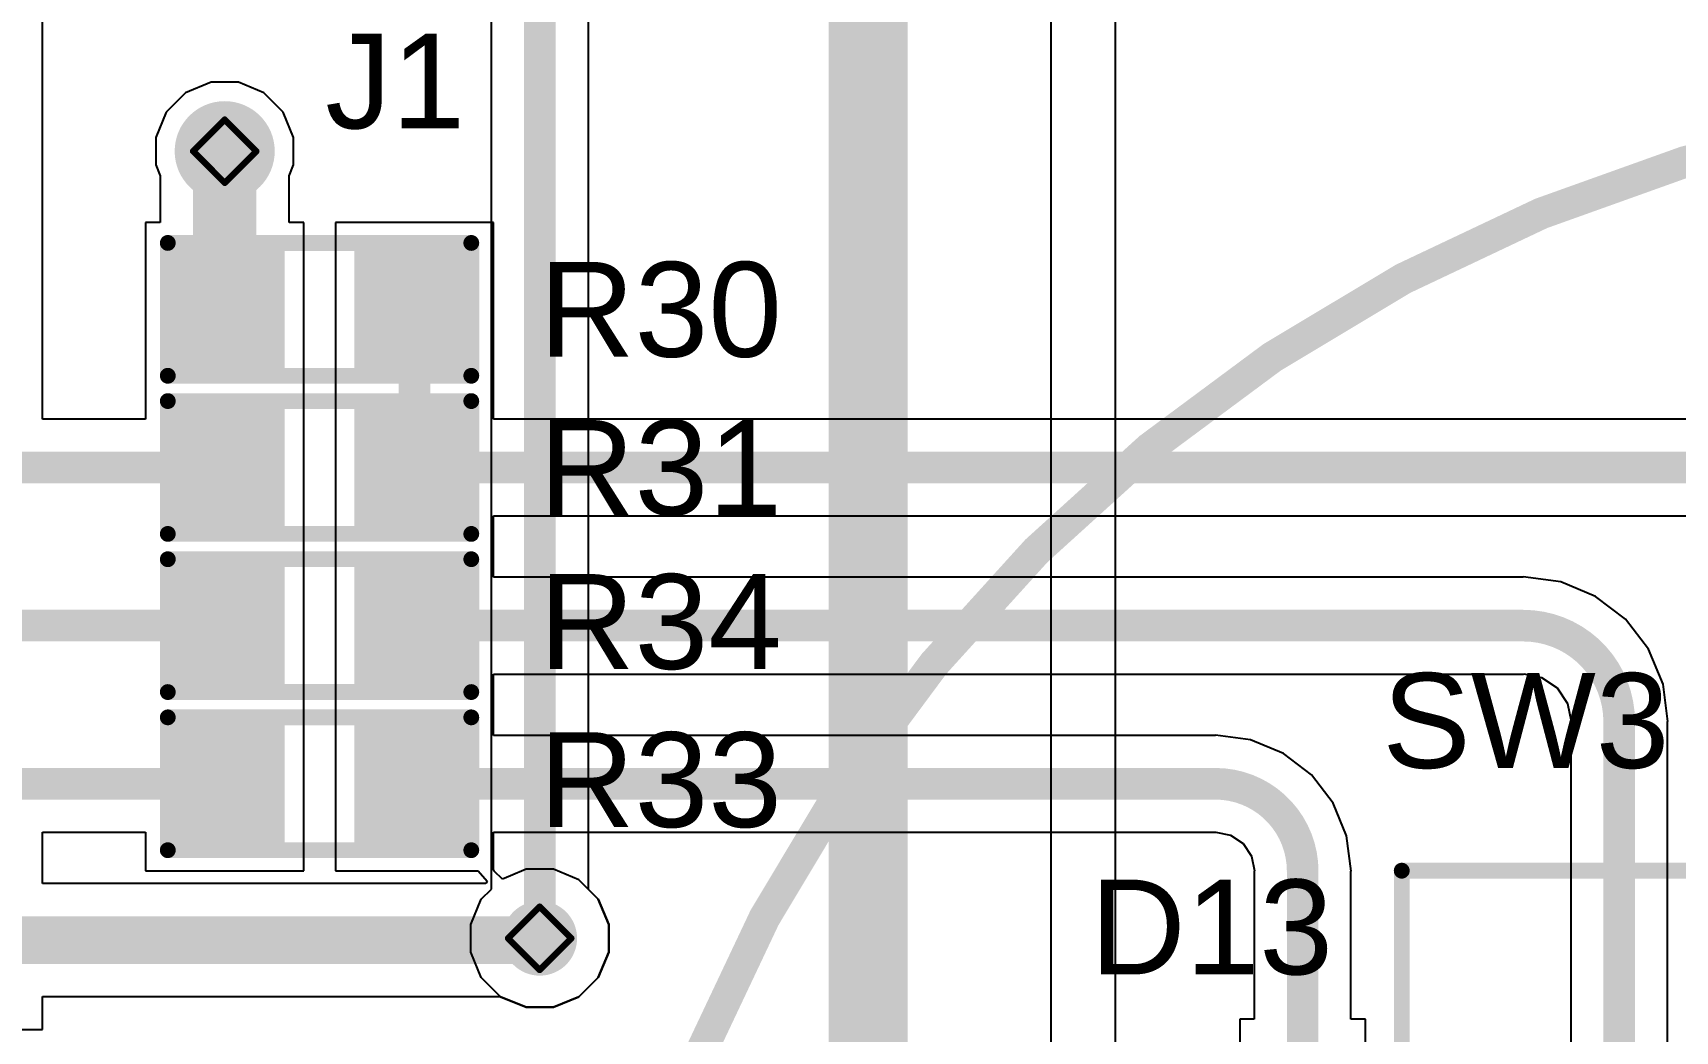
# Model space of a CAD drawing. Header units: inches. Extents: x -4 to 238, y -5 to 115.
# Drawn here: x 60.7 to 73.89, y 30.72 to 38.74 of the extents above; entities that cross this region are included whole.
import ezdxf

# ---------------------------------------------------------------- set-up
doc = ezdxf.new("R2010")
doc.units = ezdxf.units.IN
for name, color, linetype in [('Bottom Layer', 5, 'Continuous'), ('Bottom Solder', 6, 'Continuous'), ('Drill Drawing', 1, 'Continuous'), ('Mechanical 13', 56, 'Continuous'), ('Top Layer', 1, 'Continuous'), ('Top Overlay', 2, 'Continuous'), ('Top Paste', 8, 'Continuous'), ('Top Solder', 216, 'Continuous'), ('Via Holes', 16, 'Continuous')]:
    doc.layers.add(name, color=color, linetype=linetype)
doc.styles.add('Arial', font='', dxfattribs={"height": 0.2})
doc.styles.get('Arial').set_extended_font_data('Arial')

# ---------------------------------------------------------------- blocks, each defined once
blk = doc.blocks.new('R___0603_1')
at = {"layer": 'Top Layer'}
for points in [[(-0.381, 0.4445), (-0.381, -0.4445), (-1.143, -0.4445), (-1.143, 0.4445)], [(1.143, 0.4445), (1.143, -0.4445), (0.381, -0.4445), (0.381, 0.4445)]]:
    blk.add_hatch(color=1, dxfattribs=at).paths.add_polyline_path(points)
at = {"layer": 'Top Paste'}
for points in [[(-0.381, 0.4445), (-0.381, -0.4445), (-1.143, -0.4445), (-1.143, 0.4445)], [(1.143, 0.4445), (1.143, -0.4445), (0.381, -0.4445), (0.381, 0.4445)]]:
    blk.add_hatch(color=8, dxfattribs=at).paths.add_polyline_path(points)
at = {"layer": 'Top Solder'}
for points in [[(-0.2794, 0.5461), (-0.2794, -0.5461), (-1.2446, -0.5461), (-1.2446, 0.5461)], [(1.2446, 0.5461), (1.2446, -0.5461), (0.2794, -0.5461), (0.2794, 0.5461)]]:
    blk.add_hatch(color=216, dxfattribs=at).paths.add_polyline_path(points)
at = {"layer": 'Top Overlay'}
for points in [[(-1.2192, -0.5334, 0.127, 0.127, 0), (-1.2192, 0.5334, 0.127, 0.127, 0)], [(-1.2192, 0.5334, 0.127, 0.127, 0), (1.2192, 0.5334, 0.127, 0.127, 0)], [(1.2192, -0.5334, 0.127, 0.127, 0), (1.2192, 0.5334, 0.127, 0.127, 0)], [(-1.2192, -0.5334, 0.127, 0.127, 0), (1.2192, -0.5334, 0.127, 0.127, 0)]]:
    blk.add_lwpolyline(points, format="xyseb", dxfattribs=at)
for points in [[(-1.25095, 0.5334, 0.0635, 0.0635, 1), (-1.18745, 0.5334, 0.0635, 0.0635, 1)], [(-1.25095, 0.5334, 0.0635, 0.0635, 1), (-1.18745, 0.5334, 0.0635, 0.0635, 1)], [(1.18745, 0.5334, 0.0635, 0.0635, 1), (1.25095, 0.5334, 0.0635, 0.0635, 1)], [(1.18745, 0.5334, 0.0635, 0.0635, 1), (1.25095, 0.5334, 0.0635, 0.0635, 1)], [(-1.25095, -0.5334, 0.0635, 0.0635, 1), (-1.18745, -0.5334, 0.0635, 0.0635, 1)], [(-1.25095, -0.5334, 0.0635, 0.0635, 1), (-1.18745, -0.5334, 0.0635, 0.0635, 1)], [(1.18745, -0.5334, 0.0635, 0.0635, 1), (1.25095, -0.5334, 0.0635, 0.0635, 1)], [(1.18745, -0.5334, 0.0635, 0.0635, 1), (1.25095, -0.5334, 0.0635, 0.0635, 1)]]:
    blk.add_lwpolyline(points, format="xyseb", close=True, dxfattribs=at)
blk = doc.blocks.new('R___0603_2')
at = {"layer": 'Top Layer'}
for points in [[(-0.381, 0.4445), (-0.381, -0.4445), (-1.143, -0.4445), (-1.143, 0.4445)], [(1.143, 0.4445), (1.143, -0.4445), (0.381, -0.4445), (0.381, 0.4445)]]:
    blk.add_hatch(color=1, dxfattribs=at).paths.add_polyline_path(points)
at = {"layer": 'Top Paste'}
for points in [[(-0.381, 0.4445), (-0.381, -0.4445), (-1.143, -0.4445), (-1.143, 0.4445)], [(1.143, 0.4445), (1.143, -0.4445), (0.381, -0.4445), (0.381, 0.4445)]]:
    blk.add_hatch(color=8, dxfattribs=at).paths.add_polyline_path(points)
at = {"layer": 'Top Solder'}
for points in [[(-0.2794, 0.5461), (-0.2794, -0.5461), (-1.2446, -0.5461), (-1.2446, 0.5461)], [(1.2446, 0.5461), (1.2446, -0.5461), (0.2794, -0.5461), (0.2794, 0.5461)]]:
    blk.add_hatch(color=216, dxfattribs=at).paths.add_polyline_path(points)
at = {"layer": 'Top Overlay'}
for points in [[(-1.2192, -0.5334, 0.127, 0.127, 0), (-1.2192, 0.5334, 0.127, 0.127, 0)], [(-1.2192, 0.5334, 0.127, 0.127, 0), (1.2192, 0.5334, 0.127, 0.127, 0)], [(1.2192, -0.5334, 0.127, 0.127, 0), (1.2192, 0.5334, 0.127, 0.127, 0)], [(-1.2192, -0.5334, 0.127, 0.127, 0), (1.2192, -0.5334, 0.127, 0.127, 0)]]:
    blk.add_lwpolyline(points, format="xyseb", dxfattribs=at)
for points in [[(-1.25095, 0.5334, 0.0635, 0.0635, 1), (-1.18745, 0.5334, 0.0635, 0.0635, 1)], [(-1.25095, 0.5334, 0.0635, 0.0635, 1), (-1.18745, 0.5334, 0.0635, 0.0635, 1)], [(1.18745, 0.5334, 0.0635, 0.0635, 1), (1.25095, 0.5334, 0.0635, 0.0635, 1)], [(1.18745, 0.5334, 0.0635, 0.0635, 1), (1.25095, 0.5334, 0.0635, 0.0635, 1)], [(-1.25095, -0.5334, 0.0635, 0.0635, 1), (-1.18745, -0.5334, 0.0635, 0.0635, 1)], [(-1.25095, -0.5334, 0.0635, 0.0635, 1), (-1.18745, -0.5334, 0.0635, 0.0635, 1)], [(1.18745, -0.5334, 0.0635, 0.0635, 1), (1.25095, -0.5334, 0.0635, 0.0635, 1)], [(1.18745, -0.5334, 0.0635, 0.0635, 1), (1.25095, -0.5334, 0.0635, 0.0635, 1)]]:
    blk.add_lwpolyline(points, format="xyseb", close=True, dxfattribs=at)
blk = doc.blocks.new('R___0603_4')
at = {"layer": 'Top Layer'}
for points in [[(-0.381, 0.4445), (-0.381, -0.4445), (-1.143, -0.4445), (-1.143, 0.4445)], [(1.143, 0.4445), (1.143, -0.4445), (0.381, -0.4445), (0.381, 0.4445)]]:
    blk.add_hatch(color=1, dxfattribs=at).paths.add_polyline_path(points)
at = {"layer": 'Top Paste'}
for points in [[(-0.381, 0.4445), (-0.381, -0.4445), (-1.143, -0.4445), (-1.143, 0.4445)], [(1.143, 0.4445), (1.143, -0.4445), (0.381, -0.4445), (0.381, 0.4445)]]:
    blk.add_hatch(color=8, dxfattribs=at).paths.add_polyline_path(points)
at = {"layer": 'Top Solder'}
for points in [[(-0.2794, 0.5461), (-0.2794, -0.5461), (-1.2446, -0.5461), (-1.2446, 0.5461)], [(1.2446, 0.5461), (1.2446, -0.5461), (0.2794, -0.5461), (0.2794, 0.5461)]]:
    blk.add_hatch(color=216, dxfattribs=at).paths.add_polyline_path(points)
at = {"layer": 'Top Overlay'}
for points in [[(-1.2192, -0.5334, 0.127, 0.127, 0), (-1.2192, 0.5334, 0.127, 0.127, 0)], [(-1.2192, 0.5334, 0.127, 0.127, 0), (1.2192, 0.5334, 0.127, 0.127, 0)], [(1.2192, -0.5334, 0.127, 0.127, 0), (1.2192, 0.5334, 0.127, 0.127, 0)], [(-1.2192, -0.5334, 0.127, 0.127, 0), (1.2192, -0.5334, 0.127, 0.127, 0)]]:
    blk.add_lwpolyline(points, format="xyseb", dxfattribs=at)
for points in [[(-1.25095, 0.5334, 0.0635, 0.0635, 1), (-1.18745, 0.5334, 0.0635, 0.0635, 1)], [(-1.25095, 0.5334, 0.0635, 0.0635, 1), (-1.18745, 0.5334, 0.0635, 0.0635, 1)], [(1.18745, 0.5334, 0.0635, 0.0635, 1), (1.25095, 0.5334, 0.0635, 0.0635, 1)], [(1.18745, 0.5334, 0.0635, 0.0635, 1), (1.25095, 0.5334, 0.0635, 0.0635, 1)], [(-1.25095, -0.5334, 0.0635, 0.0635, 1), (-1.18745, -0.5334, 0.0635, 0.0635, 1)], [(-1.25095, -0.5334, 0.0635, 0.0635, 1), (-1.18745, -0.5334, 0.0635, 0.0635, 1)], [(1.18745, -0.5334, 0.0635, 0.0635, 1), (1.25095, -0.5334, 0.0635, 0.0635, 1)], [(1.18745, -0.5334, 0.0635, 0.0635, 1), (1.25095, -0.5334, 0.0635, 0.0635, 1)]]:
    blk.add_lwpolyline(points, format="xyseb", close=True, dxfattribs=at)
blk = doc.blocks.new('R___0603_7')
at = {"layer": 'Top Layer'}
for points in [[(-0.381, 0.4445), (-0.381, -0.4445), (-1.143, -0.4445), (-1.143, 0.4445)], [(1.143, 0.4445), (1.143, -0.4445), (0.381, -0.4445), (0.381, 0.4445)]]:
    blk.add_hatch(color=1, dxfattribs=at).paths.add_polyline_path(points)
at = {"layer": 'Top Paste'}
for points in [[(-0.381, 0.4445), (-0.381, -0.4445), (-1.143, -0.4445), (-1.143, 0.4445)], [(1.143, 0.4445), (1.143, -0.4445), (0.381, -0.4445), (0.381, 0.4445)]]:
    blk.add_hatch(color=8, dxfattribs=at).paths.add_polyline_path(points)
at = {"layer": 'Top Solder'}
for points in [[(-0.2794, 0.5461), (-0.2794, -0.5461), (-1.2446, -0.5461), (-1.2446, 0.5461)], [(1.2446, 0.5461), (1.2446, -0.5461), (0.2794, -0.5461), (0.2794, 0.5461)]]:
    blk.add_hatch(color=216, dxfattribs=at).paths.add_polyline_path(points)
at = {"layer": 'Top Overlay'}
for points in [[(-1.2192, 0.5334, 0.127, 0.127, 0), (1.2192, 0.5334, 0.127, 0.127, 0)], [(-1.2192, -0.5334, 0.127, 0.127, 0), (-1.2192, 0.5334, 0.127, 0.127, 0)], [(1.2192, -0.5334, 0.127, 0.127, 0), (1.2192, 0.5334, 0.127, 0.127, 0)], [(-1.2192, -0.5334, 0.127, 0.127, 0), (1.2192, -0.5334, 0.127, 0.127, 0)]]:
    blk.add_lwpolyline(points, format="xyseb", dxfattribs=at)
for points in [[(-1.25095, 0.5334, 0.0635, 0.0635, 1), (-1.18745, 0.5334, 0.0635, 0.0635, 1)], [(-1.25095, 0.5334, 0.0635, 0.0635, 1), (-1.18745, 0.5334, 0.0635, 0.0635, 1)], [(1.18745, 0.5334, 0.0635, 0.0635, 1), (1.25095, 0.5334, 0.0635, 0.0635, 1)], [(1.18745, 0.5334, 0.0635, 0.0635, 1), (1.25095, 0.5334, 0.0635, 0.0635, 1)], [(-1.25095, -0.5334, 0.0635, 0.0635, 1), (-1.18745, -0.5334, 0.0635, 0.0635, 1)], [(-1.25095, -0.5334, 0.0635, 0.0635, 1), (-1.18745, -0.5334, 0.0635, 0.0635, 1)], [(1.18745, -0.5334, 0.0635, 0.0635, 1), (1.25095, -0.5334, 0.0635, 0.0635, 1)], [(1.18745, -0.5334, 0.0635, 0.0635, 1), (1.25095, -0.5334, 0.0635, 0.0635, 1)]]:
    blk.add_lwpolyline(points, format="xyseb", close=True, dxfattribs=at)
blk = doc.blocks.new('PEC11R_4215F_S0024_20')
at = {"layer": 'Top Overlay'}
for points in [[(-6.25, -6.7, 0.127, 0.127, 0), (-6.25, -3.4, 0.127, 0.127, 0)], [(-3.7, -6.7, 0.127, 0.127, 0), (-6.25, -6.7, 0.127, 0.127, 0)]]:
    blk.add_lwpolyline(points, format="xyseb", dxfattribs=at)
blk.add_lwpolyline([(-6.282, -6.7, 0.0635, 0.0635, 1), (-6.218, -6.7, 0.0635, 0.0635, 1)], format="xyseb", close=True, dxfattribs=at)
blk.add_lwpolyline([(-6.282, -6.7, 0.0635, 0.0635, 1), (-6.218, -6.7, 0.0635, 0.0635, 1)], format="xyseb", close=True, dxfattribs=at)

msp = doc.modelspace()

# ---------------------------------------------------------------- hatches: boundary and pattern name
at = {"layer": 'Bottom Layer'}
h = msp.add_hatch(color=5, dxfattribs=at)
edge = h.paths.add_edge_path()
edge.add_arc((62.239, 37.788), 0.3, 0, 360)
h = msp.add_hatch(color=5, dxfattribs=at)
edge = h.paths.add_edge_path()
edge.add_arc((64.77, 31.467), 0.3, 0, 360)
at = {"layer": 'Bottom Solder'}
h = msp.add_hatch(color=6, dxfattribs=at)
edge = h.paths.add_edge_path()
edge.add_arc((62.239, 37.788), 0.402, 0, 360)
at = {"layer": 'Top Layer'}
h = msp.add_hatch(color=1, dxfattribs=at)
edge = h.paths.add_edge_path()
edge.add_arc((62.239, 37.788), 0.3, 0, 360)
h = msp.add_hatch(color=1, dxfattribs=at)
edge = h.paths.add_edge_path()
edge.add_arc((64.77, 31.467), 0.3, 0, 360)
at = {"layer": 'Top Solder'}
h = msp.add_hatch(color=216, dxfattribs=at)
edge = h.paths.add_edge_path()
edge.add_arc((62.239, 37.788), 0.402, 0, 360)
at = {"layer": 'Via Holes'}
h = msp.add_hatch(color=7, dxfattribs=at)
edge = h.paths.add_edge_path()
edge.add_arc((62.239, 37.788), 0.15, 0, 360)
h = msp.add_hatch(color=7, dxfattribs=at)
edge = h.paths.add_edge_path()
edge.add_arc((64.77, 31.467), 0.15, 0, 360)

# ---------------------------------------------------------------- linework, layer by layer
at = {"layer": 'Bottom Layer'}
for p, q in [((68.879, 13.36), (68.879, 44.041)), ((69.397, 13.373), (69.397, 44.041)), ((65.158, 41.615), (65.158, 31.862)), ((64.382, 31.862), (64.382, 40.444)), ((64.3, 31.781), (64.382, 31.862)), ((65.158, 31.862), (65.24, 31.781)), ((64.216, 31.577), (64.3, 31.781)), ((65.24, 31.781), (65.324, 31.577)), ((64.216, 31.357), (64.216, 31.577)), ((65.324, 31.577), (65.324, 31.357)), ((64.3, 31.153), (64.216, 31.357)), ((65.324, 31.357), (65.24, 31.153)), ((64.456, 30.997), (64.3, 31.153)), ((65.24, 31.153), (65.084, 30.997)), ((64.66, 30.913), (64.456, 30.997)), ((64.88, 30.913), (64.66, 30.913)), ((65.084, 30.997), (64.88, 30.913))]:
    msp.add_line(p, q, dxfattribs=at)
for points in [[(67.41, 29.591, 0.635, 0.635, 0), (67.41, 43.508, 0.635, 0.635, 0)], [(64.77, 31.467, 0.254, 0.254, 0), (64.77, 42.01, 0.254, 0.254, 0)]]:
    msp.add_lwpolyline(points, format="xyseb", dxfattribs=at)
msp.add_lwpolyline([(64.706, 31.467, 0.127, 0.127, 1), (64.834, 31.467, 0.127, 0.127, 1)], format="xyseb", close=True, dxfattribs=at)
at = {"layer": 'Drill Drawing'}
for points in [[(61.985, 37.788, 0.0508, 0.0508, 0), (62.239, 38.042, 0.0508, 0.0508, 0)], [(62.239, 38.042, 0.0508, 0.0508, 0), (62.493, 37.788, 0.0508, 0.0508, 0)], [(61.985, 37.788, 0.0508, 0.0508, 0), (62.239, 37.534, 0.0508, 0.0508, 0)], [(62.239, 37.534, 0.0508, 0.0508, 0), (62.493, 37.788, 0.0508, 0.0508, 0)], [(64.516, 31.467, 0.0508, 0.0508, 0), (64.77, 31.721, 0.0508, 0.0508, 0)], [(64.77, 31.721, 0.0508, 0.0508, 0), (65.024, 31.467, 0.0508, 0.0508, 0)], [(64.516, 31.467, 0.0508, 0.0508, 0), (64.77, 31.213, 0.0508, 0.0508, 0)], [(64.77, 31.213, 0.0508, 0.0508, 0), (65.024, 31.467, 0.0508, 0.0508, 0)]]:
    msp.add_lwpolyline(points, format="xyseb", dxfattribs=at)
for points in [[(62.226, 38.042, 0.0254, 0.0254, 1), (62.252, 38.042, 0.0254, 0.0254, 1)], [(62.226, 38.042, 0.0254, 0.0254, 1), (62.252, 38.042, 0.0254, 0.0254, 1)], [(61.972, 37.788, 0.0254, 0.0254, 1), (61.998, 37.788, 0.0254, 0.0254, 1)], [(61.972, 37.788, 0.0254, 0.0254, 1), (61.998, 37.788, 0.0254, 0.0254, 1)], [(62.48, 37.788, 0.0254, 0.0254, 1), (62.506, 37.788, 0.0254, 0.0254, 1)], [(62.48, 37.788, 0.0254, 0.0254, 1), (62.506, 37.788, 0.0254, 0.0254, 1)], [(62.226, 37.534, 0.0254, 0.0254, 1), (62.252, 37.534, 0.0254, 0.0254, 1)], [(62.226, 37.534, 0.0254, 0.0254, 1), (62.252, 37.534, 0.0254, 0.0254, 1)], [(64.757, 31.721, 0.0254, 0.0254, 1), (64.783, 31.721, 0.0254, 0.0254, 1)], [(64.757, 31.721, 0.0254, 0.0254, 1), (64.783, 31.721, 0.0254, 0.0254, 1)], [(64.503, 31.467, 0.0254, 0.0254, 1), (64.529, 31.467, 0.0254, 0.0254, 1)], [(64.503, 31.467, 0.0254, 0.0254, 1), (64.529, 31.467, 0.0254, 0.0254, 1)], [(65.011, 31.467, 0.0254, 0.0254, 1), (65.037, 31.467, 0.0254, 0.0254, 1)], [(65.011, 31.467, 0.0254, 0.0254, 1), (65.037, 31.467, 0.0254, 0.0254, 1)], [(64.757, 31.213, 0.0254, 0.0254, 1), (64.783, 31.213, 0.0254, 0.0254, 1)], [(64.757, 31.213, 0.0254, 0.0254, 1), (64.783, 31.213, 0.0254, 0.0254, 1)]]:
    msp.add_lwpolyline(points, format="xyseb", close=True, dxfattribs=at)
at = {"layer": 'Mechanical 13'}
msp.add_lwpolyline([(90.1, 25.74, 0.254, 0.254, 1), (65.1, 25.74, 0.254, 0.254, 1)], format="xyseb", close=True, dxfattribs=at)
at = {"layer": 'Top Layer'}
for p, q in [((60.774, 38.354), (60.774, 39.624)), ((60.774, 37.084), (60.774, 38.354)), ((62.129, 38.342), (61.925, 38.258)), ((62.349, 38.342), (62.129, 38.342)), ((62.553, 38.258), (62.349, 38.342)), ((61.925, 38.258), (61.77, 38.102)), ((62.709, 38.102), (62.553, 38.258)), ((61.77, 38.102), (61.685, 37.898)), ((62.793, 37.898), (62.709, 38.102)), ((61.685, 37.898), (61.685, 37.678)), ((62.793, 37.678), (62.793, 37.898)), ((61.685, 37.678), (61.721, 37.591)), ((62.757, 37.591), (62.793, 37.678)), ((61.721, 37.591), (61.721, 37.216)), ((62.757, 37.216), (62.757, 37.591)), ((61.721, 37.216), (61.604, 37.216)), ((61.604, 37.216), (61.604, 35.636)), ((62.874, 37.216), (62.757, 37.216)), ((62.874, 35.819), (62.874, 37.216)), ((64.398, 37.216), (63.128, 37.216)), ((63.128, 37.216), (63.128, 35.819)), ((64.398, 35.636), (64.398, 37.216)), ((60.774, 35.814), (60.774, 37.084)), ((60.774, 35.636), (60.774, 35.814)), ((60.774, 35.814), (60.774, 35.814)), ((62.874, 34.549), (62.874, 35.819)), ((63.128, 35.819), (63.128, 34.549)), ((61.604, 35.636), (60.774, 35.636)), ((89.939, 35.636), (64.398, 35.636)), ((64.398, 34.366), (64.398, 34.859)), ((64.398, 34.859), (89.939, 34.859)), ((62.874, 33.279), (62.874, 34.549)), ((63.128, 34.549), (63.128, 33.279)), ((72.672, 34.366), (64.398, 34.366)), ((72.973, 34.329), (72.672, 34.369)), ((72.672, 34.369), (72.672, 34.366)), ((73.253, 34.213), (72.973, 34.329)), ((73.494, 34.029), (73.253, 34.213)), ((73.679, 33.788), (73.494, 34.029)), ((73.795, 33.508), (73.679, 33.788)), ((64.398, 33.096), (64.398, 33.589)), ((64.398, 33.589), (72.672, 33.589)), ((72.672, 33.589), (72.678, 33.591)), ((72.678, 33.591), (72.82, 33.562)), ((72.82, 33.562), (72.944, 33.479)), ((72.944, 33.479), (73.028, 33.354)), ((73.834, 33.207), (73.795, 33.508)), ((62.874, 32.009), (62.874, 33.279)), ((63.128, 33.279), (63.128, 32.009)), ((73.028, 33.354), (73.056, 33.212)), ((73.056, 33.212), (73.055, 33.207)), ((73.055, 33.207), (73.055, 22.288)), ((73.832, 22.288), (73.832, 33.207)), ((73.832, 33.207), (73.834, 33.207)), ((70.199, 33.096), (64.398, 33.096)), ((70.482, 33.061), (70.199, 33.098)), ((70.199, 33.098), (70.199, 33.096)), ((70.745, 32.952), (70.482, 33.061)), ((70.971, 32.779), (70.745, 32.952)), ((71.144, 32.553), (70.971, 32.779)), ((71.253, 32.29), (71.144, 32.553)), ((60.774, 31.906), (60.774, 32.319)), ((60.774, 32.319), (61.604, 32.319)), ((61.604, 32.319), (61.604, 32.009)), ((64.398, 32.105), (64.398, 32.319)), ((64.398, 32.319), (70.199, 32.319)), ((70.199, 32.319), (70.201, 32.32)), ((70.201, 32.32), (70.319, 32.296)), ((70.319, 32.296), (70.421, 32.229)), ((70.421, 32.229), (70.488, 32.127)), ((71.29, 32.007), (71.253, 32.29)), ((64.398, 32.014), (64.398, 32.105)), ((70.488, 32.127), (70.512, 32.009)), ((61.604, 32.009), (62.874, 32.009)), ((63.128, 32.009), (64.276, 32.009)), ((64.276, 32.009), (64.347, 31.925)), ((64.405, 32.005), (64.398, 32.014)), ((64.472, 31.943), (64.405, 32.005)), ((64.534, 31.969), (64.472, 31.943)), ((64.66, 32.021), (64.534, 31.969)), ((64.88, 32.021), (64.66, 32.021)), ((65.084, 31.937), (64.88, 32.021)), ((65.24, 31.781), (65.084, 31.937)), ((70.512, 32.009), (70.511, 32.007)), ((70.511, 32.007), (70.511, 30.817)), ((71.288, 30.817), (71.288, 32.007)), ((71.288, 32.007), (71.29, 32.007)), ((64.338, 31.906), (60.774, 31.906)), ((64.347, 31.925), (64.338, 31.906)), ((65.324, 31.577), (65.24, 31.781)), ((65.324, 31.357), (65.324, 31.577)), ((65.24, 31.153), (65.324, 31.357)), ((65.084, 30.997), (65.24, 31.153)), ((60.774, 30.734), (60.774, 30.999)), ((60.774, 30.999), (64.454, 30.999)), ((64.454, 30.999), (64.456, 30.997)), ((64.456, 30.997), (64.66, 30.913)), ((64.66, 30.913), (64.88, 30.913)), ((64.88, 30.913), (65.084, 30.997)), ((70.511, 30.817), (70.396, 30.817)), ((70.396, 30.817), (70.396, 29.509)), ((71.404, 30.817), (71.288, 30.817)), ((71.404, 29.509), (71.404, 30.817)), ((58.815, 30.734), (60.774, 30.734))]:
    msp.add_line(p, q, dxfattribs=at)
for points in [[(62.239, 36.518, 0.508, 0.508, 0), (62.239, 37.788, 0.508, 0.508, 0)], [(63.763, 35.248, 0.254, 0.254, 0), (63.763, 36.518, 0.254, 0.254, 0)], [(59.77, 35.248, 0.254, 0.254, 0), (62.239, 35.248, 0.254, 0.254, 0)], [(63.763, 35.248, 0.254, 0.254, 0), (89.939, 35.248, 0.254, 0.254, 0)], [(59.77, 33.978, 0.254, 0.254, 0), (62.239, 33.978, 0.254, 0.254, 0)], [(63.763, 33.978, 0.254, 0.254, 0), (72.672, 33.978, 0.254, 0.254, 0)], [(72.672, 33.978, 0.254, 0.254, -0.414214), (73.443, 33.207, 0.254, 0.254, 0)], [(73.443, 22.288, 0.254, 0.254, 0), (73.443, 33.207, 0.254, 0.254, 0)], [(59.77, 32.708, 0.254, 0.254, 0), (62.239, 32.708, 0.254, 0.254, 0)], [(63.763, 32.708, 0.254, 0.254, 0), (70.199, 32.708, 0.254, 0.254, 0)], [(70.199, 32.708, 0.254, 0.254, -0.414214), (70.9, 32.007, 0.254, 0.254, 0)], [(70.9, 28.318, 0.254, 0.254, 0), (70.9, 32.007, 0.254, 0.254, 0)], [(59.784, 31.452, 0.381, 0.381, 0), (64.755, 31.452, 0.381, 0.381, 0)], [(64.755, 31.452, 0.381, 0.381, 0), (64.77, 31.467, 0.381, 0.381, 0)]]:
    msp.add_lwpolyline(points, format="xyseb", dxfattribs=at)
for points in [[(62.112, 37.788, 0.254, 0.254, 1), (62.366, 37.788, 0.254, 0.254, 1)], [(62.112, 36.518, 0.254, 0.254, 1), (62.366, 36.518, 0.254, 0.254, 1)], [(63.7, 36.518, 0.127, 0.127, 1), (63.827, 36.518, 0.127, 0.127, 1)], [(62.176, 35.248, 0.127, 0.127, 1), (62.303, 35.248, 0.127, 0.127, 1)], [(63.7, 35.248, 0.127, 0.127, 1), (63.827, 35.248, 0.127, 0.127, 1)], [(63.7, 35.248, 0.127, 0.127, 1), (63.827, 35.248, 0.127, 0.127, 1)], [(62.176, 33.978, 0.127, 0.127, 1), (62.303, 33.978, 0.127, 0.127, 1)], [(63.7, 33.978, 0.127, 0.127, 1), (63.827, 33.978, 0.127, 0.127, 1)], [(72.609, 33.978, 0.127, 0.127, 1), (72.736, 33.978, 0.127, 0.127, 1)], [(72.609, 33.978, 0.127, 0.127, 1), (72.736, 33.978, 0.127, 0.127, 1)], [(73.38, 33.207, 0.127, 0.127, 1), (73.507, 33.207, 0.127, 0.127, 1)], [(73.38, 33.207, 0.127, 0.127, 1), (73.507, 33.207, 0.127, 0.127, 1)], [(62.176, 32.708, 0.127, 0.127, 1), (62.303, 32.708, 0.127, 0.127, 1)], [(63.7, 32.708, 0.127, 0.127, 1), (63.827, 32.708, 0.127, 0.127, 1)], [(70.136, 32.708, 0.127, 0.127, 1), (70.263, 32.708, 0.127, 0.127, 1)], [(70.136, 32.708, 0.127, 0.127, 1), (70.263, 32.708, 0.127, 0.127, 1)], [(70.836, 32.007, 0.127, 0.127, 1), (70.963, 32.007, 0.127, 0.127, 1)], [(70.836, 32.007, 0.127, 0.127, 1), (70.963, 32.007, 0.127, 0.127, 1)], [(64.66, 31.452, 0.191, 0.191, 1), (64.851, 31.452, 0.191, 0.191, 1)], [(64.66, 31.452, 0.191, 0.191, 1), (64.851, 31.452, 0.191, 0.191, 1)], [(64.675, 31.467, 0.191, 0.191, 1), (64.865, 31.467, 0.191, 0.191, 1)]]:
    msp.add_lwpolyline(points, format="xyseb", close=True, dxfattribs=at)

# ---------------------------------------------------------------- block references
for name, p in [('R___0603_7', (63.001, 36.518)), ('R___0603_4', (63.001, 35.248)), ('R___0603_1', (63.001, 33.978)), ('R___0603_2', (63.001, 32.708))]:
    msp.add_blockref(name, p)
at = {"rotation": 270}
msp.add_blockref('PEC11R_4215F_S0024_20', (78.396, 25.76), dxfattribs=at)

# ---------------------------------------------------------------- texts
at = {"layer": 'Top Overlay', "style": 'Arial'}
for s, p in [('J1', (63.047, 37.971)), ('R30', (64.764, 36.137)), ('R31', (64.764, 34.867)), ('R34', (64.764, 33.63)), ('SW3', (71.54, 32.835)), ('R33', (64.764, 32.36)), ('D13', (69.191, 31.177))]:
    msp.add_text(s, height=0.762, dxfattribs=at).set_placement(p)

doc.saveas('drawing.dxf')
